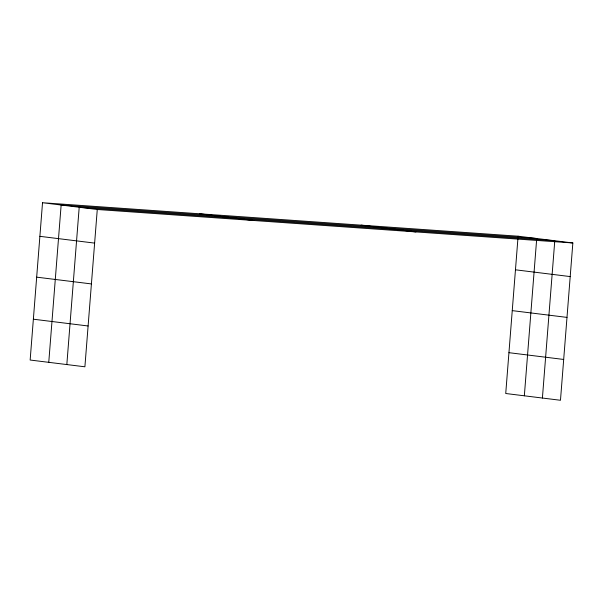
<?xml version="1.0" encoding="UTF-8"?>
<svg xmlns="http://www.w3.org/2000/svg" width="603" height="603" viewBox="0 0 603 603"><rect width="100%" height="100%" fill="white"/><g stroke="black" fill="none" stroke-linecap="round" stroke-linejoin="round"><path stroke-width="0.9" d="M42.527 202.729L30.15 360.029L84.895 366.797L97.271 209.497L42.527 202.729L518.105 236.203L572.85 242.971L560.473 400.271L505.729 393.503L518.105 236.203M48.76 362.328L61.144 205.028L536.723 238.502L524.339 395.802M66.827 364.566L79.204 207.266L554.783 240.74L542.406 398.04M97.271 209.497L572.85 242.971M361.167 225.153L415.912 231.929M199.472 213.771L254.21 220.547M515.459 269.805L570.204 276.581M39.888 236.331L94.626 243.107M512.249 310.628L566.993 317.397M36.67 277.154L91.415 283.923M508.94 352.68L563.684 359.456M33.361 319.206L88.106 325.982"/></g></svg>
